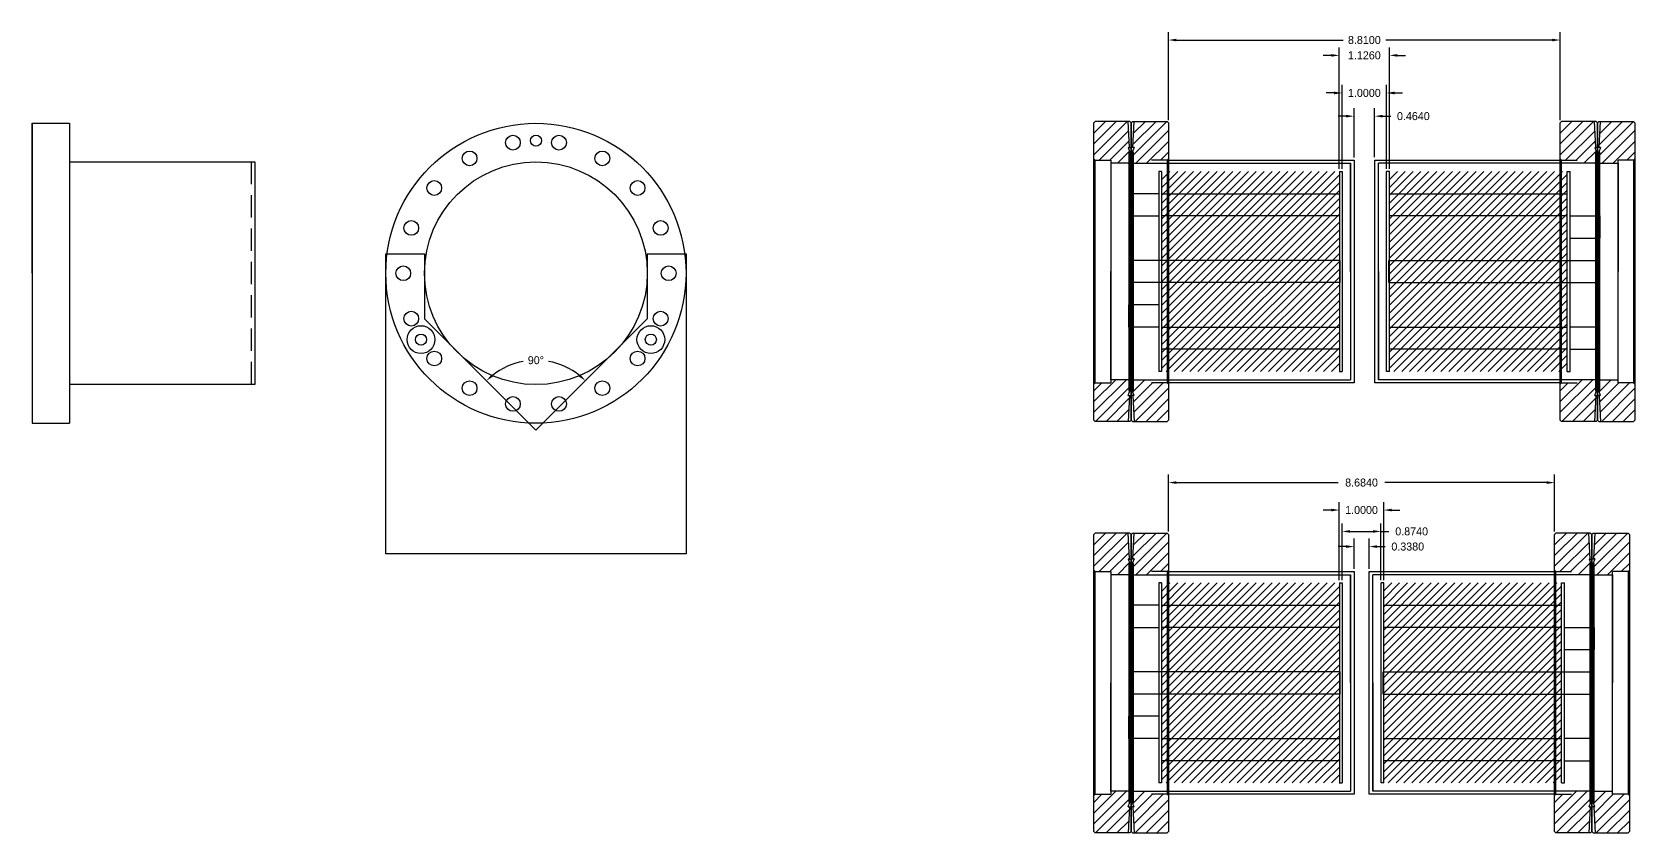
# Model space of a CAD drawing. Header units: inches. Extents: x 40 to 191, y -21 to 51.
# Drawn here: x 40.14 to 76.18, y 16.23 to 34.26 of the extents above; entities that cross this region are included whole.
import ezdxf

# ---------------------------------------------------------------- set-up
doc = ezdxf.new("R2010")
doc.units = ezdxf.units.IN
doc.header["$MEASUREMENT"] = 0
doc.linetypes.add('DASHED', pattern=[0.75, 0.5, -0.25])
doc.dimstyles.get("Standard").update_dxf_attribs({"dimtxt": 0.18, "dimasz": 0.18, "dimexe": 0.18, "dimexo": 0.0625, "dimgap": 0.09, "dimtad": 0, "dimtih": 1, "dimtoh": 1, "dimdec": 4, "dimzin": 0, "dimdsep": 46, "dimtxsty": 'Standard', "dimcen": 0.09, "dimadec": 0, "dimazin": 0, "dimtfac": 1, "dimtdec": 4, "dimtofl": 0, "dimtmove": 0, "dimatfit": 3, "dimfxl": 1, "dimtolj": 1, "dimtzin": 0, "dimarcsym": 0})

# ---------------------------------------------------------------- blocks, each defined once
blk = doc.blocks.new('*D1')
at = {"color": 0, "lineweight": -2, "transparency": 16777216}
for start, end in [(100.4255, 128.4482), (51.5518, 79.5745)]:
    blk.add_arc((51.467, 25.296), 1.575, start, end, dxfattribs=at)
at = {"color": 0, "transparency": 16777216}
for points in [[(50.508, 26.507), (50.468, 26.552), (50.354, 26.409)], [(52.467, 26.552), (52.427, 26.507), (52.581, 26.409)]]:
    blk.add_solid(points, dxfattribs=at)
at = {"layer": 'Defpoints', "color": 0, "transparency": 16777216}
for p in [(48.962, 27.801), (53.972, 27.801), (51.875, 26.817), (51.467, 25.296), (51.467, 25.296)]:
    blk.add_point(p, dxfattribs=at)
at = {"color": 0, "transparency": 16777216, "insert": (51.467, 26.871), "char_height": 0.18, "attachment_point": 5}
blk.add_mtext('\\A1;90°', dxfattribs=at)
blk = doc.blocks.new('*D3')
at = {"color": 0, "lineweight": -2, "transparency": 16777216}
for p, q in [((65.693, 32.277), (65.693, 34.257)), ((74.503, 32.277), (74.503, 34.257)), ((65.873, 34.077), (69.618, 34.077)), ((74.323, 34.077), (70.578, 34.077))]:
    blk.add_line(p, q, dxfattribs=at)
at = {"color": 0, "transparency": 16777216}
for points in [[(65.873, 34.107), (65.873, 34.047), (65.693, 34.077)], [(74.323, 34.107), (74.323, 34.047), (74.503, 34.077)]]:
    blk.add_solid(points, dxfattribs=at)
at = {"layer": 'Defpoints', "color": 0, "transparency": 16777216}
for p in [(74.503, 34.077), (65.693, 32.214), (74.503, 32.214)]:
    blk.add_point(p, dxfattribs=at)
at = {"color": 0, "transparency": 16777216, "insert": (70.098, 34.077), "char_height": 0.18, "attachment_point": 5}
blk.add_mtext('\\A1;8.8100', dxfattribs=at)
blk = doc.blocks.new('*D4')
at = {"color": 0, "lineweight": -2, "transparency": 16777216}
for p, q in [((65.693, 23.016), (65.693, 24.298)), ((74.377, 23.016), (74.377, 24.298)), ((65.873, 24.118), (69.51, 24.118)), ((74.197, 24.118), (70.56, 24.118))]:
    blk.add_line(p, q, dxfattribs=at)
at = {"color": 0, "transparency": 16777216}
for points in [[(65.873, 24.148), (65.873, 24.088), (65.693, 24.118)], [(74.197, 24.148), (74.197, 24.088), (74.377, 24.118)]]:
    blk.add_solid(points, dxfattribs=at)
at = {"layer": 'Defpoints', "color": 0, "transparency": 16777216}
for p in [(74.377, 24.118), (65.693, 22.954), (74.377, 22.954)]:
    blk.add_point(p, dxfattribs=at)
at = {"color": 0, "transparency": 16777216, "insert": (70.035, 24.118), "char_height": 0.18, "attachment_point": 5}
blk.add_mtext('\\A1;8.6840', dxfattribs=at)
blk = doc.blocks.new('*D7')
at = {"color": 0, "lineweight": -2, "transparency": 16777216}
for p, q in [((69.866, 31.437), (69.866, 32.544)), ((70.33, 31.439), (70.33, 32.544)), ((69.686, 32.364), (69.506, 32.364)), ((70.51, 32.364), (70.69, 32.364))]:
    blk.add_line(p, q, dxfattribs=at)
at = {"color": 0, "transparency": 16777216}
for points in [[(69.686, 32.394), (69.686, 32.334), (69.866, 32.364)], [(70.51, 32.394), (70.51, 32.334), (70.33, 32.364)]]:
    blk.add_solid(points, dxfattribs=at)
at = {"layer": 'Defpoints', "color": 0, "transparency": 16777216}
for p in [(70.33, 32.364), (69.866, 31.374), (70.33, 31.377)]:
    blk.add_point(p, dxfattribs=at)
at = {"color": 0, "transparency": 16777216, "insert": (71.2, 32.364), "char_height": 0.18, "attachment_point": 5}
blk.add_mtext('\\A1;0.4640', dxfattribs=at)
blk = doc.blocks.new('*D8')
at = {"color": 0, "lineweight": -2, "transparency": 16777216}
for p, q in [((69.866, 22.177), (69.866, 22.858)), ((70.204, 22.177), (70.204, 22.858)), ((69.686, 22.678), (69.506, 22.678)), ((70.384, 22.678), (70.564, 22.678))]:
    blk.add_line(p, q, dxfattribs=at)
at = {"color": 0, "transparency": 16777216}
for points in [[(69.686, 22.708), (69.686, 22.648), (69.866, 22.678)], [(70.384, 22.708), (70.384, 22.648), (70.204, 22.678)]]:
    blk.add_solid(points, dxfattribs=at)
at = {"layer": 'Defpoints', "color": 0, "transparency": 16777216}
for p in [(70.204, 22.678), (69.866, 22.114), (70.204, 22.114)]:
    blk.add_point(p, dxfattribs=at)
at = {"color": 0, "transparency": 16777216, "insert": (71.074, 22.678), "char_height": 0.18, "attachment_point": 5}
blk.add_mtext('\\A1;0.3380', dxfattribs=at)
blk = doc.blocks.new('*D11')
at = {"color": 0, "lineweight": -2, "transparency": 16777216}
for p, q in [((69.418, 32.886), (69.238, 32.886)), ((69.598, 31.182), (69.598, 33.066)), ((70.598, 31.182), (70.598, 33.066)), ((70.778, 32.886), (70.958, 32.886))]:
    blk.add_line(p, q, dxfattribs=at)
at = {"color": 0, "transparency": 16777216}
for points in [[(69.418, 32.916), (69.418, 32.856), (69.598, 32.886)], [(70.778, 32.916), (70.778, 32.856), (70.598, 32.886)]]:
    blk.add_solid(points, dxfattribs=at)
at = {"layer": 'Defpoints', "color": 0, "transparency": 16777216}
for p in [(70.598, 32.886), (69.598, 31.119), (70.598, 31.119)]:
    blk.add_point(p, dxfattribs=at)
at = {"color": 0, "transparency": 16777216, "insert": (70.098, 32.886), "char_height": 0.18, "attachment_point": 5}
blk.add_mtext('\\A1;1.0000', dxfattribs=at)
blk = doc.blocks.new('*D12')
at = {"color": 0, "lineweight": -2, "transparency": 16777216}
for p, q in [((69.535, 31.182), (69.535, 33.912)), ((70.661, 31.182), (70.661, 33.912)), ((69.355, 33.732), (69.175, 33.732)), ((70.841, 33.732), (71.021, 33.732))]:
    blk.add_line(p, q, dxfattribs=at)
at = {"color": 0, "transparency": 16777216}
for points in [[(69.355, 33.762), (69.355, 33.702), (69.535, 33.732)], [(70.841, 33.762), (70.841, 33.702), (70.661, 33.732)]]:
    blk.add_solid(points, dxfattribs=at)
at = {"layer": 'Defpoints', "color": 0, "transparency": 16777216}
for p in [(70.661, 33.732), (69.535, 31.119), (70.661, 31.119)]:
    blk.add_point(p, dxfattribs=at)
at = {"color": 0, "transparency": 16777216, "insert": (70.098, 33.732), "char_height": 0.18, "attachment_point": 5}
blk.add_mtext('\\A1;1.1260', dxfattribs=at)
blk = doc.blocks.new('*D13')
at = {"color": 0, "lineweight": -2, "transparency": 16777216}
for p, q in [((69.598, 21.921), (69.598, 23.199)), ((70.472, 21.921), (70.472, 23.199)), ((69.778, 23.019), (70.292, 23.019)), ((70.472, 23.019), (70.652, 23.019))]:
    blk.add_line(p, q, dxfattribs=at)
at = {"color": 0, "transparency": 16777216}
for points in [[(69.778, 23.049), (69.778, 22.989), (69.598, 23.019)], [(70.292, 23.049), (70.292, 22.989), (70.472, 23.019)]]:
    blk.add_solid(points, dxfattribs=at)
at = {"layer": 'Defpoints', "color": 0, "transparency": 16777216}
for p in [(70.472, 23.019), (69.598, 21.859), (70.472, 21.859)]:
    blk.add_point(p, dxfattribs=at)
at = {"color": 0, "transparency": 16777216, "insert": (71.162, 23.019), "char_height": 0.18, "attachment_point": 5}
blk.add_mtext('\\A1;0.8740', dxfattribs=at)
blk = doc.blocks.new('*D14')
at = {"color": 0, "lineweight": -2, "transparency": 16777216}
for p, q in [((69.355, 23.5), (69.175, 23.5)), ((69.535, 21.921), (69.535, 23.68)), ((70.535, 21.921), (70.535, 23.68)), ((70.715, 23.5), (70.895, 23.5))]:
    blk.add_line(p, q, dxfattribs=at)
at = {"color": 0, "transparency": 16777216}
for points in [[(69.355, 23.53), (69.355, 23.47), (69.535, 23.5)], [(70.715, 23.53), (70.715, 23.47), (70.535, 23.5)]]:
    blk.add_solid(points, dxfattribs=at)
at = {"layer": 'Defpoints', "color": 0, "transparency": 16777216}
for p in [(70.535, 23.5), (69.535, 21.859), (70.535, 21.859)]:
    blk.add_point(p, dxfattribs=at)
at = {"color": 0, "transparency": 16777216, "insert": (70.035, 23.5), "char_height": 0.18, "attachment_point": 5}
blk.add_mtext('\\A1;1.0000', dxfattribs=at)

msp = doc.modelspace()

# ---------------------------------------------------------------- hatches: boundary and pattern name
h = msp.add_hatch()
h.set_pattern_fill('ANSI31', color=1)
h.set_pattern_definition([(45, (90.66386, 55.17518), (-0.08838835, 0.08838835), [])])
h.paths.add_polyline_path([(69.5355, 31.11901), (65.5355, 31.11901), (65.5355, 30.61901), (69.5355, 30.61901)])
h.paths.add_polyline_path([(69.5355, 30.61901), (65.5355, 30.61901), (65.5355, 30.11901), (69.5355, 30.11901)])
h.paths.add_polyline_path([(69.5355, 30.11901), (65.5355, 30.11901), (65.5355, 27.61901), (69.5355, 27.61901)])
h.paths.add_polyline_path([(69.5355, 27.61901), (65.5355, 27.61901), (65.5355, 27.11901), (69.5355, 27.11901)])
h.paths.add_polyline_path([(69.5355, 27.11901), (65.5355, 27.11901), (65.5355, 26.61901), (69.5355, 26.61901)])
h = msp.add_hatch()
h.set_pattern_fill('ANSI31', color=1, angle=180)
h.set_pattern_definition([(225, (49.53313, 2.56284), (0.08838835, -0.08838835), [])])
h.paths.add_polyline_path([(70.6615, 26.61901), (74.6615, 26.61901), (74.6615, 27.11901), (70.6615, 27.11901)])
h.paths.add_polyline_path([(70.6615, 27.11901), (74.6615, 27.11901), (74.6615, 27.61901), (70.6615, 27.61901)])
h.paths.add_polyline_path([(70.6615, 27.61901), (74.6615, 27.61901), (74.6615, 30.11901), (70.6615, 30.11901)])
h.paths.add_polyline_path([(70.6615, 30.11901), (74.6615, 30.11901), (74.6615, 30.61901), (70.6615, 30.61901)])
h.paths.add_polyline_path([(70.6615, 30.61901), (74.6615, 30.61901), (74.6615, 31.11901), (70.6615, 31.11901)])
h = msp.add_hatch()
h.set_pattern_fill('ANSI31', color=1)
h.set_pattern_definition([(45, (90.66386, 45.91481), (-0.08838835, 0.08838835), [])])
h.paths.add_polyline_path([(69.5355, 21.85864), (65.5355, 21.85864), (65.5355, 21.35864), (69.5355, 21.35864)])
h.paths.add_polyline_path([(69.5355, 21.35864), (65.5355, 21.35864), (65.5355, 20.85864), (69.5355, 20.85864)])
h.paths.add_polyline_path([(69.5355, 20.85864), (65.5355, 20.85864), (65.5355, 18.35864), (69.5355, 18.35864)])
h.paths.add_polyline_path([(69.5355, 18.35864), (65.5355, 18.35864), (65.5355, 17.85864), (69.5355, 17.85864)])
h.paths.add_polyline_path([(69.5355, 17.85864), (65.5355, 17.85864), (65.5355, 17.35864), (69.5355, 17.35864)])
h = msp.add_hatch()
h.set_pattern_fill('ANSI31', color=1, angle=180)
h.set_pattern_definition([(225, (49.40713, -6.69754), (0.08838835, -0.08838835), [])])
h.paths.add_polyline_path([(70.5355, 17.35864), (74.5355, 17.35864), (74.5355, 17.85864), (70.5355, 17.85864)])
h.paths.add_polyline_path([(70.5355, 17.85864), (74.5355, 17.85864), (74.5355, 18.35864), (70.5355, 18.35864)])
h.paths.add_polyline_path([(70.5355, 18.35864), (74.5355, 18.35864), (74.5355, 20.85864), (70.5355, 20.85864)])
h.paths.add_polyline_path([(70.5355, 20.85864), (74.5355, 20.85864), (74.5355, 21.35864), (70.5355, 21.35864)])
h.paths.add_polyline_path([(70.5355, 21.35864), (74.5355, 21.35864), (74.5355, 21.85864), (70.5355, 21.85864)])

# ---------------------------------------------------------------- linework, layer by layer
for p, q in [((40.13557, 28.82831), (40.13557, 32.20331)), ((40.13557, 32.20331), (40.13557, 25.45331)), ((40.13557, 32.20331), (40.97557, 32.20331)), ((40.97557, 32.20331), (40.97557, 25.45331)), ((64.8535, 32.21386), (64.8535, 28.86901)), ((65.6635, 31.37402), (69.7835, 31.37402)), ((69.7835, 31.37402), (69.8665, 31.37441)), ((69.8665, 31.37441), (69.8665, 26.36402)), ((70.3305, 26.36361), (70.3305, 31.374)), ((70.3305, 31.374), (70.4135, 31.374)), ((70.4135, 31.374), (74.5335, 31.374)), ((40.97557, 31.33331), (45.14857, 31.33331)), ((45.06557, 31.33331), (45.14857, 31.33331)), ((45.14857, 31.33331), (45.14857, 26.32331)), ((64.0135, 31.11901), (64.0135, 28.86901)), ((65.3135, 31.30402), (69.7835, 31.30402)), ((69.7835, 28.86902), (69.7835, 31.30402)), ((69.7835, 31.30402), (69.7835, 28.86902)), ((70.4135, 28.869), (70.4135, 31.304)), ((74.8835, 31.304), (70.4135, 31.304)), ((75.8035, 31.30401), (75.8035, 28.86901)), ((64.8535, 28.86901), (64.8535, 30.45241)), ((75.3435, 28.86901), (75.3435, 30.45241)), ((48.09245, 29.26331), (48.96245, 29.26331)), ((48.09245, 22.51331), (48.09245, 29.26331)), ((48.96245, 29.26331), (48.96245, 27.80078)), ((53.97244, 29.26331), (53.97244, 27.80078)), ((53.97244, 29.26331), (54.84245, 29.26331)), ((54.84245, 29.26331), (54.84245, 22.51331)), ((64.3935, 26.43401), (64.3935, 28.86901)), ((69.5485, 29.11901), (64.8535, 29.11901)), ((64.8535, 28.86901), (64.8535, 27.28561)), ((69.5485, 29.11901), (69.5485, 28.86901)), ((69.5485, 28.86901), (69.5485, 28.61901)), ((69.7835, 28.86902), (69.7835, 26.43402)), ((70.4135, 28.869), (70.4135, 26.434)), ((70.4135, 26.434), (70.4135, 28.869)), ((70.6485, 28.86901), (70.6485, 29.11901)), ((70.6485, 29.11901), (75.3435, 29.11901)), ((70.6485, 28.61901), (70.6485, 28.86901)), ((75.3435, 25.52416), (75.3435, 28.86901)), ((75.3435, 28.86901), (75.3435, 27.28561)), ((76.1835, 26.61901), (76.1835, 28.86901)), ((69.5485, 28.61901), (64.8535, 28.61901)), ((70.6485, 28.61901), (75.3435, 28.61901)), ((51.46745, 25.29579), (48.96245, 27.80078)), ((51.46745, 25.29579), (53.97244, 27.80078)), ((53.38639, 27.21813), (53.38639, 27.21813)), ((45.14857, 26.32331), (40.97557, 26.32331)), ((45.14857, 26.32331), (45.06557, 26.32331)), ((65.3135, 26.43402), (69.7835, 26.43402)), ((69.7835, 26.36402), (65.6635, 26.36402)), ((69.8665, 26.36402), (69.7835, 26.36402)), ((70.4135, 26.364), (70.3305, 26.36361)), ((74.8835, 26.434), (70.4135, 26.434)), ((74.5335, 26.364), (70.4135, 26.364)), ((40.13557, 25.45331), (40.97557, 25.45331)), ((64.8535, 22.95349), (64.8535, 19.60864)), ((54.84245, 22.51331), (48.09245, 22.51331)), ((65.3135, 22.04364), (69.7835, 22.04364)), ((65.6635, 22.11364), (69.7835, 22.11364)), ((69.7835, 22.11364), (69.8665, 22.11404)), ((69.7835, 19.60865), (69.7835, 22.04364)), ((69.7835, 22.04364), (69.7835, 19.60864)), ((69.8665, 22.11404), (69.8665, 17.10365)), ((70.2045, 17.10324), (70.2045, 22.11362)), ((70.2045, 22.11362), (70.2875, 22.11362)), ((70.2875, 22.11362), (74.4075, 22.11363)), ((70.2875, 19.60862), (70.2875, 22.04363)), ((74.7575, 22.04363), (70.2875, 22.04363)), ((75.6775, 22.04364), (75.6775, 19.60864)), ((64.0135, 21.85864), (64.0135, 19.60864)), ((64.8535, 19.60864), (64.8535, 21.19204)), ((75.2175, 19.60863), (75.2175, 21.19203)), ((69.5485, 19.85864), (64.8535, 19.85864)), ((69.5485, 19.85864), (69.5485, 19.60864)), ((70.5225, 19.60863), (70.5225, 19.85863)), ((70.5225, 19.85863), (75.2175, 19.85863)), ((64.3935, 17.17364), (64.3935, 19.60864)), ((64.8535, 19.60864), (64.8535, 18.02524)), ((69.5485, 19.60864), (69.5485, 19.35864)), ((69.7835, 19.60865), (69.7835, 17.17364)), ((70.2875, 17.17363), (70.2875, 19.60863)), ((70.2875, 19.60862), (70.2875, 17.17363)), ((70.5225, 19.35863), (70.5225, 19.60863)), ((75.2175, 16.26378), (75.2175, 19.60863)), ((75.2175, 19.60863), (75.2175, 18.02523)), ((76.0575, 17.35864), (76.0575, 19.60864)), ((69.5485, 19.35864), (64.8535, 19.35864)), ((70.5225, 19.35863), (75.2175, 19.35863)), ((65.3135, 17.17364), (69.7835, 17.17364)), ((69.7835, 17.10365), (65.6635, 17.10364)), ((69.8665, 17.10365), (69.7835, 17.10365)), ((70.2875, 17.10363), (70.2045, 17.10324)), ((74.7575, 17.17363), (70.2875, 17.17363)), ((74.4075, 17.10363), (70.2875, 17.10363))]:
    msp.add_line(p, q)
at = {"color": 2, "linetype": 'Continuous'}
for p, q in [((64.76068, 32.24401), (64.0135, 31.49683)), ((64.51912, 32.24401), (64.0135, 31.73839)), ((64.27756, 32.24401), (64.0135, 31.97994)), ((64.89491, 31.72312), (65.41581, 32.24402)), ((64.9035, 31.49015), (65.65736, 32.24402)), ((64.90827, 31.97804), (65.17425, 32.24402)), ((64.92162, 32.23295), (64.93269, 32.24402)), ((75.25068, 32.244), (74.5035, 31.49682)), ((75.00912, 32.244), (74.5035, 31.73838)), ((74.76756, 32.244), (74.5035, 31.97994)), ((75.38491, 31.72311), (75.90581, 32.24401)), ((75.3935, 31.49015), (76.14736, 32.24401)), ((75.39827, 31.97803), (75.66425, 32.24401)), ((75.41162, 32.23295), (75.42269, 32.24401)), ((64.79562, 32.03739), (64.13224, 31.37401)), ((64.80765, 31.80786), (64.3738, 31.37401)), ((64.95892, 31.30402), (65.6935, 32.0386)), ((65.20048, 31.30402), (65.6935, 31.79704)), ((75.28562, 32.03738), (74.62224, 31.374)), ((75.29765, 31.80785), (74.8638, 31.374)), ((75.44892, 31.30401), (76.1835, 32.03859)), ((75.69048, 31.30401), (76.1835, 31.79703)), ((64.81892, 31.57758), (64.54536, 31.30401)), ((65.51204, 31.37402), (65.6935, 31.55548)), ((75.30892, 31.57757), (75.03536, 31.304)), ((76.00204, 31.37401), (76.1835, 31.55547)), ((64.8035, 31.3206), (64.78691, 31.30401)), ((75.2935, 31.32059), (75.27691, 31.304)), ((64.74807, 26.43401), (64.0135, 25.69943)), ((64.50652, 26.43401), (64.0135, 25.94099)), ((64.19496, 26.36401), (64.0135, 26.18255)), ((64.88808, 26.16045), (65.16164, 26.43402)), ((64.89935, 25.93017), (65.3332, 26.36402)), ((64.9035, 26.41743), (64.92008, 26.43402)), ((64.91138, 25.70064), (65.57476, 26.36402)), ((75.23807, 26.434), (74.5035, 25.69943)), ((74.99652, 26.434), (74.5035, 25.94098)), ((74.68496, 26.364), (74.5035, 26.18254)), ((75.37808, 26.16044), (75.65164, 26.43401)), ((75.38935, 25.93016), (75.8232, 26.36401)), ((75.3935, 26.41743), (75.41008, 26.43401)), ((75.40138, 25.70063), (76.06476, 26.36401)), ((64.8035, 26.24788), (64.04963, 25.49401)), ((64.81209, 26.01491), (64.29119, 25.49401)), ((64.94632, 25.49402), (65.6935, 26.2412)), ((65.18787, 25.49402), (65.6935, 25.99964)), ((75.2935, 26.24787), (74.53963, 25.494)), ((75.30209, 26.0149), (74.78119, 25.494)), ((75.43632, 25.49401), (76.1835, 26.24119)), ((75.67787, 25.49401), (76.1835, 25.99964)), ((64.79873, 25.75999), (64.53275, 25.49401)), ((65.42943, 25.49402), (65.6935, 25.75809)), ((75.28873, 25.75998), (75.02275, 25.494)), ((75.91943, 25.49401), (76.1835, 25.75808)), ((64.78537, 25.50507), (64.77431, 25.49401)), ((75.27537, 25.50507), (75.26431, 25.494)), ((64.76068, 22.98364), (64.0135, 22.23645)), ((64.51912, 22.98364), (64.0135, 22.47801)), ((64.27756, 22.98364), (64.0135, 22.71957)), ((64.79562, 22.77702), (64.13224, 22.11364)), ((64.89491, 22.46274), (65.41581, 22.98364)), ((64.9035, 22.22978), (65.65736, 22.98364)), ((64.90827, 22.71766), (65.17425, 22.98364)), ((64.92162, 22.97258), (64.93269, 22.98364)), ((64.95892, 22.04364), (65.6935, 22.77822)), ((75.12468, 22.98363), (74.3775, 22.23645)), ((74.88312, 22.98363), (74.3775, 22.478)), ((74.64156, 22.98363), (74.3775, 22.71956)), ((75.15962, 22.77701), (74.49624, 22.11363)), ((75.25891, 22.46274), (75.77981, 22.98364)), ((75.2675, 22.22977), (76.02136, 22.98364)), ((75.27227, 22.71765), (75.53825, 22.98364)), ((75.28562, 22.97257), (75.29669, 22.98364)), ((75.32292, 22.04364), (76.0575, 22.77821)), ((64.80765, 22.54749), (64.3738, 22.11364)), ((65.20048, 22.04364), (65.6935, 22.53666)), ((75.17165, 22.54748), (74.7378, 22.11363)), ((75.56448, 22.04364), (76.0575, 22.53665)), ((64.81892, 22.3172), (64.54536, 22.04364)), ((64.8035, 22.06022), (64.78691, 22.04364)), ((65.51204, 22.11364), (65.6935, 22.2951)), ((75.18292, 22.31719), (74.90936, 22.04363)), ((75.1675, 22.06021), (75.15091, 22.04363)), ((75.87604, 22.11364), (76.0575, 22.2951)), ((64.74807, 17.17364), (64.0135, 16.43906)), ((64.50652, 17.17364), (64.0135, 16.68062)), ((64.19496, 17.10364), (64.0135, 16.92218)), ((64.8035, 16.9875), (64.04963, 16.23364)), ((64.88808, 16.90008), (65.16164, 17.17364)), ((64.89935, 16.66979), (65.3332, 17.10364)), ((64.9035, 17.15706), (64.92008, 17.17364)), ((64.91138, 16.44026), (65.57476, 17.10364)), ((64.94632, 16.23364), (65.6935, 16.98083)), ((75.11207, 17.17363), (74.3775, 16.43905)), ((74.87052, 17.17363), (74.3775, 16.68061)), ((74.55896, 17.10363), (74.3775, 16.92217)), ((75.1675, 16.98749), (74.41363, 16.23363)), ((75.25208, 16.90007), (75.52564, 17.17364)), ((75.26335, 16.66978), (75.6972, 17.10364)), ((75.2675, 17.15705), (75.28408, 17.17364)), ((75.27538, 16.44026), (75.93876, 17.10364)), ((75.31032, 16.23364), (76.0575, 16.98082)), ((64.81209, 16.75454), (64.29119, 16.23364)), ((65.18787, 16.23364), (65.6935, 16.73927)), ((75.17609, 16.75453), (74.65519, 16.23363)), ((75.55187, 16.23364), (76.0575, 16.73926)), ((64.79873, 16.49962), (64.53275, 16.23364)), ((64.78537, 16.2447), (64.77431, 16.23364)), ((65.42943, 16.23364), (65.6935, 16.49771)), ((75.16273, 16.49961), (74.89675, 16.23363)), ((75.14937, 16.24469), (75.13831, 16.23363)), ((75.79343, 16.23364), (76.0575, 16.4977))]:
    msp.add_line(p, q, dxfattribs=at)
at = {"color": 7, "linetype": 'Continuous'}
for p, q in [((64.0435, 32.24401), (64.0135, 32.21401)), ((64.0135, 25.52401), (64.0135, 32.21401)), ((64.78479, 32.24401), (64.0435, 32.24401)), ((64.81545, 31.65901), (64.78479, 32.24401)), ((64.8235, 32.24387), (64.7848, 32.24387)), ((64.8235, 32.24387), (64.8535, 32.21386)), ((64.8535, 32.21387), (64.8835, 32.24387)), ((64.8535, 32.21387), (64.8535, 25.52416)), ((64.8535, 25.52416), (64.8535, 32.21386)), ((64.8835, 32.24387), (64.9222, 32.24387)), ((64.89155, 31.65902), (64.9222, 32.24402)), ((64.9222, 32.24402), (65.6635, 32.24402)), ((65.6635, 32.24402), (65.6935, 32.21402)), ((65.6935, 32.21402), (65.6935, 25.52402)), ((74.5335, 32.244), (74.5035, 32.214)), ((74.5035, 25.524), (74.5035, 32.214)), ((75.27479, 32.244), (74.5335, 32.244)), ((75.30545, 31.659), (75.27479, 32.244)), ((75.3135, 32.24386), (75.2748, 32.24386)), ((75.3135, 32.24386), (75.3435, 32.21386)), ((75.3435, 32.21386), (75.3735, 32.24387)), ((75.3435, 25.52415), (75.3435, 32.21386)), ((75.3435, 32.21386), (75.3435, 25.52416)), ((75.3735, 32.24387), (75.4122, 32.24387)), ((75.38155, 31.65901), (75.4122, 32.24401)), ((75.4122, 32.24401), (76.1535, 32.24401)), ((76.1535, 32.24401), (76.1835, 32.21401)), ((76.1835, 32.21401), (76.1835, 25.52401)), ((64.0135, 31.40401), (64.0435, 31.37401)), ((64.0435, 31.37401), (64.3935, 31.37401)), ((64.0435, 26.36401), (64.0435, 31.37401)), ((64.3935, 31.37401), (64.3935, 26.36401)), ((64.78928, 31.65901), (64.81545, 31.65901)), ((64.78928, 31.65901), (64.8275, 31.55401)), ((64.8035, 31.55401), (64.8275, 31.55401)), ((64.8035, 31.55401), (64.8035, 26.18401)), ((64.81546, 31.65884), (64.8535, 31.65884)), ((64.8275, 31.55401), (64.8275, 26.18401)), ((64.89154, 31.65884), (64.8535, 31.65884)), ((64.91771, 31.65902), (64.8795, 31.55402)), ((64.8795, 26.18402), (64.8795, 31.55402)), ((64.9035, 31.55402), (64.8795, 31.55402)), ((64.91771, 31.65902), (64.89155, 31.65902)), ((64.9035, 26.18402), (64.9035, 31.55402)), ((65.6635, 31.37402), (65.3135, 31.37402)), ((65.6935, 31.40402), (65.6635, 31.37402)), ((65.6635, 31.37402), (65.6635, 26.36402)), ((74.5035, 31.404), (74.5335, 31.374)), ((74.5335, 31.374), (74.8835, 31.374)), ((74.5335, 26.364), (74.5335, 31.374)), ((75.27928, 31.659), (75.30545, 31.659)), ((75.27928, 31.659), (75.3175, 31.554)), ((75.2935, 31.554), (75.3175, 31.554)), ((75.2935, 31.554), (75.2935, 26.184)), ((75.30546, 31.65883), (75.3435, 31.65883)), ((75.3175, 31.554), (75.3175, 26.184)), ((75.38154, 31.65884), (75.3435, 31.65884)), ((75.40771, 31.65901), (75.3695, 31.55401)), ((75.3695, 26.18401), (75.3695, 31.55401)), ((75.3935, 31.55401), (75.3695, 31.55401)), ((75.40771, 31.65901), (75.38155, 31.65901)), ((75.3935, 26.18401), (75.3935, 31.55401)), ((75.8035, 26.36401), (75.8035, 31.37401)), ((76.1535, 31.37401), (75.8035, 31.37401)), ((76.1835, 31.40401), (76.1535, 31.37401)), ((76.1535, 31.37401), (76.1535, 26.36401)), ((64.8035, 31.30401), (64.3935, 31.30401)), ((64.9035, 31.30402), (65.3135, 31.30402)), ((75.2935, 31.304), (74.8835, 31.304)), ((75.3935, 31.30401), (75.8035, 31.30401)), ((64.0135, 26.33401), (64.0435, 26.36401)), ((64.0435, 26.36401), (64.3935, 26.36401)), ((64.8035, 26.43401), (64.3935, 26.43401)), ((64.9035, 26.43402), (65.3135, 26.43402)), ((65.6635, 26.36402), (65.3135, 26.36402)), ((65.6935, 26.33402), (65.6635, 26.36402)), ((74.5035, 26.334), (74.5335, 26.364)), ((74.5335, 26.364), (74.8835, 26.364)), ((75.2935, 26.434), (74.8835, 26.434)), ((75.3935, 26.43401), (75.8035, 26.43401)), ((76.1535, 26.36401), (75.8035, 26.36401)), ((76.1835, 26.33401), (76.1535, 26.36401)), ((64.81545, 26.07901), (64.78479, 25.49401)), ((64.78928, 26.07901), (64.8275, 26.18401)), ((64.78928, 26.07901), (64.81545, 26.07901)), ((64.8035, 26.18401), (64.8275, 26.18401)), ((64.81546, 26.07919), (64.8535, 26.07919)), ((64.89154, 26.07919), (64.8535, 26.07919)), ((64.9035, 26.18402), (64.8795, 26.18402)), ((64.91771, 26.07902), (64.8795, 26.18402)), ((64.91771, 26.07902), (64.89155, 26.07902)), ((64.89155, 26.07902), (64.9222, 25.49402)), ((75.30545, 26.079), (75.27479, 25.494)), ((75.27928, 26.079), (75.3175, 26.184)), ((75.27928, 26.079), (75.30545, 26.079)), ((75.2935, 26.184), (75.3175, 26.184)), ((75.30546, 26.07918), (75.3435, 26.07918)), ((75.38154, 26.07919), (75.3435, 26.07919)), ((75.3935, 26.18401), (75.3695, 26.18401)), ((75.40771, 26.07901), (75.3695, 26.18401)), ((75.40771, 26.07901), (75.38155, 26.07901)), ((75.38155, 26.07901), (75.4122, 25.49401)), ((64.0435, 25.49401), (64.0135, 25.52401)), ((64.78479, 25.49401), (64.0435, 25.49401)), ((64.8235, 25.49415), (64.7848, 25.49415)), ((64.8535, 25.52416), (64.8235, 25.49415)), ((64.8835, 25.49416), (64.8535, 25.52416)), ((64.8835, 25.49416), (64.9222, 25.49416)), ((64.9222, 25.49402), (65.6635, 25.49402)), ((65.6635, 25.49402), (65.6935, 25.52402)), ((74.5335, 25.494), (74.5035, 25.524)), ((75.27479, 25.494), (74.5335, 25.494)), ((75.3135, 25.49415), (75.2748, 25.49415)), ((75.3435, 25.52415), (75.3135, 25.49415)), ((75.3735, 25.49415), (75.3435, 25.52416)), ((75.3735, 25.49415), (75.4122, 25.49415)), ((75.4122, 25.49401), (76.1535, 25.49401)), ((76.1535, 25.49401), (76.1835, 25.52401)), ((64.0435, 22.98364), (64.0135, 22.95364)), ((64.0135, 16.26364), (64.0135, 22.95364)), ((64.78479, 22.98364), (64.0435, 22.98364)), ((64.81545, 22.39864), (64.78479, 22.98364)), ((64.8235, 22.98349), (64.7848, 22.98349)), ((64.8235, 22.98349), (64.8535, 22.95349)), ((64.8535, 22.9535), (64.8835, 22.9835)), ((64.8535, 22.9535), (64.8535, 16.26379)), ((64.8535, 16.26378), (64.8535, 22.95349)), ((64.8835, 22.9835), (64.9222, 22.9835)), ((64.89155, 22.39864), (64.9222, 22.98364)), ((64.9222, 22.98364), (65.6635, 22.98364)), ((65.6635, 22.98364), (65.6935, 22.95364)), ((65.6935, 22.95364), (65.6935, 16.26364)), ((74.4075, 22.98363), (74.3775, 22.95363)), ((74.3775, 16.26363), (74.3775, 22.95363)), ((75.14879, 22.98363), (74.4075, 22.98363)), ((75.17945, 22.39863), (75.14879, 22.98363)), ((75.1875, 22.98348), (75.1488, 22.98348)), ((75.1875, 22.98348), (75.2175, 22.95348)), ((75.2175, 22.95349), (75.2475, 22.98349)), ((75.2175, 22.95349), (75.2175, 16.26378)), ((75.2175, 16.26377), (75.2175, 22.95348)), ((75.2475, 22.98349), (75.2862, 22.98349)), ((75.25555, 22.39864), (75.2862, 22.98364)), ((75.2862, 22.98364), (76.0275, 22.98364)), ((76.0275, 22.98364), (76.0575, 22.95364)), ((76.0575, 22.95364), (76.0575, 16.26364)), ((64.78928, 22.39864), (64.81545, 22.39864)), ((64.78928, 22.39864), (64.8275, 22.29364)), ((64.81546, 22.39846), (64.8535, 22.39846)), ((64.89154, 22.39847), (64.8535, 22.39847)), ((64.91771, 22.39864), (64.8795, 22.29364)), ((64.91771, 22.39864), (64.89155, 22.39864)), ((75.15328, 22.39863), (75.17945, 22.39863)), ((75.15328, 22.39863), (75.1915, 22.29363)), ((75.17946, 22.39845), (75.2175, 22.39845)), ((75.25554, 22.39846), (75.2175, 22.39846)), ((75.28171, 22.39864), (75.2435, 22.29364)), ((75.28171, 22.39864), (75.25555, 22.39864)), ((64.0135, 22.14364), (64.0435, 22.11364)), ((64.0435, 22.11364), (64.3935, 22.11364)), ((64.0435, 17.10364), (64.0435, 22.11364)), ((64.3935, 22.11364), (64.3935, 17.10364)), ((64.8035, 22.04364), (64.3935, 22.04364)), ((64.8035, 22.29364), (64.8275, 22.29364)), ((64.8035, 22.29364), (64.8035, 16.92364)), ((64.8275, 22.29364), (64.8275, 16.92364)), ((64.8795, 16.92364), (64.8795, 22.29364)), ((64.9035, 22.29364), (64.8795, 22.29364)), ((64.9035, 16.92364), (64.9035, 22.29364)), ((64.9035, 22.04364), (65.3135, 22.04364)), ((65.6635, 22.11364), (65.3135, 22.11364)), ((65.6935, 22.14364), (65.6635, 22.11364)), ((65.6635, 22.11364), (65.6635, 17.10364)), ((74.3775, 22.14363), (74.4075, 22.11363)), ((74.4075, 22.11363), (74.7575, 22.11363)), ((74.4075, 17.10363), (74.4075, 22.11363)), ((75.1675, 22.04363), (74.7575, 22.04363)), ((75.1675, 22.29363), (75.1915, 22.29363)), ((75.1675, 22.29363), (75.1675, 16.92363)), ((75.1915, 22.29363), (75.1915, 16.92363)), ((75.2435, 16.92364), (75.2435, 22.29364)), ((75.2675, 22.29364), (75.2435, 22.29364)), ((75.2675, 16.92364), (75.2675, 22.29364)), ((75.2675, 22.04364), (75.6775, 22.04364)), ((75.6775, 17.10364), (75.6775, 22.11364)), ((76.0275, 22.11364), (75.6775, 22.11364)), ((76.0575, 22.14364), (76.0275, 22.11364)), ((76.0275, 22.11364), (76.0275, 17.10364)), ((64.0135, 17.07364), (64.0435, 17.10364)), ((64.0435, 17.10364), (64.3935, 17.10364)), ((64.8035, 17.17364), (64.3935, 17.17364)), ((64.9035, 17.17364), (65.3135, 17.17364)), ((65.6635, 17.10364), (65.3135, 17.10364)), ((65.6935, 17.07364), (65.6635, 17.10364)), ((74.3775, 17.07363), (74.4075, 17.10363)), ((74.4075, 17.10363), (74.7575, 17.10363)), ((75.1675, 17.17363), (74.7575, 17.17363)), ((75.2675, 17.17364), (75.6775, 17.17364)), ((76.0275, 17.10364), (75.6775, 17.10364)), ((76.0575, 17.07364), (76.0275, 17.10364)), ((64.81545, 16.81864), (64.78479, 16.23364)), ((64.78928, 16.81864), (64.8275, 16.92364)), ((64.78928, 16.81864), (64.81545, 16.81864)), ((64.8035, 16.92364), (64.8275, 16.92364)), ((64.81546, 16.81881), (64.8535, 16.81881)), ((64.89154, 16.81882), (64.8535, 16.81882)), ((64.9035, 16.92364), (64.8795, 16.92364)), ((64.91771, 16.81864), (64.8795, 16.92364)), ((64.91771, 16.81864), (64.89155, 16.81864)), ((64.89155, 16.81864), (64.9222, 16.23364)), ((75.17945, 16.81863), (75.14879, 16.23363)), ((75.15328, 16.81863), (75.1915, 16.92363)), ((75.15328, 16.81863), (75.17945, 16.81863)), ((75.1675, 16.92363), (75.1915, 16.92363)), ((75.17946, 16.8188), (75.2175, 16.8188)), ((75.25554, 16.81881), (75.2175, 16.81881)), ((75.2675, 16.92364), (75.2435, 16.92364)), ((75.28171, 16.81864), (75.2435, 16.92364)), ((75.28171, 16.81864), (75.25555, 16.81864)), ((75.25555, 16.81864), (75.2862, 16.23364)), ((64.0435, 16.23364), (64.0135, 16.26364)), ((64.78479, 16.23364), (64.0435, 16.23364)), ((64.8235, 16.23378), (64.7848, 16.23378)), ((64.8535, 16.26378), (64.8235, 16.23378)), ((64.8835, 16.23379), (64.8535, 16.26379)), ((64.8835, 16.23379), (64.9222, 16.23379)), ((64.9222, 16.23364), (65.6635, 16.23364)), ((65.6635, 16.23364), (65.6935, 16.26364)), ((74.4075, 16.23363), (74.3775, 16.26363)), ((75.14879, 16.23363), (74.4075, 16.23363)), ((75.1875, 16.23377), (75.1488, 16.23377)), ((75.2175, 16.26377), (75.1875, 16.23377)), ((75.2475, 16.23378), (75.2175, 16.26378)), ((75.2475, 16.23378), (75.2862, 16.23378)), ((75.2862, 16.23364), (76.0275, 16.23364)), ((76.0275, 16.23364), (76.0575, 16.26364))]:
    msp.add_line(p, q, dxfattribs=at)
at = {"linetype": 'DASHED'}
msp.add_line((45.06557, 31.33331), (45.06557, 26.32331), dxfattribs=at)
at = {"color": 3}
for p, q in [((65.5355, 31.11901), (65.4725, 31.11901)), ((65.4725, 31.11901), (65.4725, 26.61901)), ((65.5355, 31.11901), (65.5355, 26.61901)), ((69.5355, 31.11901), (69.5985, 31.11901)), ((69.5355, 31.11901), (69.5355, 26.61901)), ((69.5985, 31.11901), (69.5985, 26.61901)), ((70.5985, 26.61901), (70.5985, 31.11901)), ((70.6615, 31.11901), (70.5985, 31.11901)), ((70.6615, 26.61901), (70.6615, 31.11901)), ((74.6615, 26.61901), (74.6615, 31.11901)), ((74.6615, 31.11901), (74.7245, 31.11901)), ((74.7245, 26.61901), (74.7245, 31.11901)), ((65.5355, 26.61901), (65.4725, 26.61901)), ((69.5355, 26.61901), (69.5985, 26.61901)), ((70.6615, 26.61901), (70.5985, 26.61901)), ((74.6615, 26.61901), (74.7245, 26.61901)), ((65.5355, 21.85864), (65.4725, 21.85864)), ((65.4725, 21.85864), (65.4725, 17.35864)), ((65.5355, 21.85864), (65.5355, 17.35864)), ((69.5355, 21.85864), (69.5985, 21.85864)), ((69.5355, 21.85864), (69.5355, 17.35864)), ((69.5985, 21.85864), (69.5985, 17.35864)), ((70.4725, 17.35864), (70.4725, 21.85864)), ((70.5355, 21.85864), (70.4725, 21.85864)), ((70.5355, 17.35864), (70.5355, 21.85864)), ((74.5355, 17.35864), (74.5355, 21.85864)), ((74.5355, 21.85864), (74.5985, 21.85864)), ((74.5985, 17.35864), (74.5985, 21.85864)), ((65.5355, 17.35864), (65.4725, 17.35864)), ((69.5355, 17.35864), (69.5985, 17.35864)), ((70.5355, 17.35864), (70.4725, 17.35864)), ((74.5355, 17.35864), (74.5985, 17.35864))]:
    msp.add_line(p, q, dxfattribs=at)
at = {"color": 2}
for p, q in [((64.8035, 30.61901), (64.8035, 30.11901)), ((65.4725, 30.61901), (64.8035, 30.61901)), ((64.8035, 30.11901), (65.4725, 30.11901)), ((74.7245, 30.11901), (75.3935, 30.11901)), ((75.3935, 30.11901), (75.3935, 29.61901)), ((74.7245, 29.61901), (75.3935, 29.61901)), ((64.8035, 27.61901), (64.8035, 28.11901)), ((65.4725, 28.11901), (64.8035, 28.11901)), ((65.4725, 27.61901), (64.8035, 27.61901)), ((75.3935, 27.61901), (74.7245, 27.61901)), ((75.3935, 27.11901), (75.3935, 27.61901)), ((74.7245, 27.11901), (75.3935, 27.11901)), ((64.8035, 21.35864), (64.8035, 20.85864)), ((65.4725, 21.35864), (64.8035, 21.35864)), ((64.8035, 20.85864), (65.4725, 20.85864)), ((74.5985, 20.85864), (75.2675, 20.85864)), ((75.2675, 20.85864), (75.2675, 20.35864)), ((74.5985, 20.35864), (75.2675, 20.35864)), ((64.8035, 18.35864), (64.8035, 18.85864)), ((65.4725, 18.85864), (64.8035, 18.85864)), ((65.4725, 18.35864), (64.8035, 18.35864)), ((75.2675, 18.35864), (74.5985, 18.35864)), ((75.2675, 17.85864), (75.2675, 18.35864)), ((74.5985, 17.85864), (75.2675, 17.85864))]:
    msp.add_line(p, q, dxfattribs=at)
at = {"color": 4}
for p, q in [((65.5355, 30.61901), (69.5355, 30.61901)), ((70.6615, 30.61901), (74.6615, 30.61901)), ((69.5355, 30.11901), (65.5355, 30.11901)), ((74.6615, 30.11901), (70.6615, 30.11901)), ((65.5355, 27.61901), (69.5355, 27.61901)), ((70.6615, 27.61901), (74.6615, 27.61901)), ((69.5355, 27.11901), (65.5355, 27.11901)), ((74.6615, 27.11901), (70.6615, 27.11901)), ((65.5355, 21.35864), (69.5355, 21.35864)), ((70.5355, 21.35864), (74.5355, 21.35864)), ((69.5355, 20.85864), (65.5355, 20.85864)), ((74.5355, 20.85864), (70.5355, 20.85864)), ((65.5355, 18.35864), (69.5355, 18.35864)), ((70.5355, 18.35864), (74.5355, 18.35864)), ((69.5355, 17.85864), (65.5355, 17.85864)), ((74.5355, 17.85864), (70.5355, 17.85864))]:
    msp.add_line(p, q, dxfattribs=at)
for centre, radius in [((51.46745, 28.82831), 3.375), ((50.94919, 31.76747), 0.166), ((51.46745, 31.81281), 0.125), ((51.9857, 31.76747), 0.166), ((49.9752, 31.41296), 0.166), ((52.9597, 31.41296), 0.166), ((51.46745, 28.82831), 2.505), ((49.18119, 30.74671), 0.166), ((53.75371, 30.74671), 0.166), ((48.66293, 29.84907), 0.166), ((54.27196, 29.84907), 0.166), ((48.48295, 28.82831), 0.166), ((54.45195, 28.82831), 0.166), ((48.66293, 27.80755), 0.166), ((54.27196, 27.80755), 0.166), ((48.88279, 27.33606), 0.3125), ((48.88279, 27.33606), 0.125), ((54.0521, 27.33606), 0.3125), ((54.0521, 27.33606), 0.125), ((49.18119, 26.90991), 0.166), ((53.75371, 26.90991), 0.166), ((49.9752, 26.24366), 0.166), ((52.9597, 26.24366), 0.166), ((50.94919, 25.88915), 0.166), ((51.9857, 25.88915), 0.166)]:
    msp.add_circle(centre, radius)

# ---------------------------------------------------------------- dimensions: what is measured, and where the dimension line sits
for base, p1, p2, picture, middle in [((74.5035, 34.07694), (65.6935, 32.21402), (74.5035, 32.214), '*D3', (70.0985, 34.07694)), ((70.6615, 33.73173), (69.5355, 31.11901), (70.6615, 31.11901), '*D12', (70.0985, 33.73173)), ((70.5985, 32.88646), (69.5985, 31.11901), (70.5985, 31.11901), '*D11', (70.0985, 32.88646)), ((70.3305, 32.36385), (69.8665, 31.37441), (70.3305, 31.3766), '*D7', (71.2005, 32.36385)), ((74.3775, 24.11829), (65.6935, 22.95364), (74.3775, 22.95363), '*D4', (70.0355, 24.11829)), ((70.5355, 23.50007), (69.5355, 21.85864), (70.5355, 21.85864), '*D14', (70.0355, 23.50007)), ((70.4725, 23.01942), (69.5985, 21.85864), (70.4725, 21.85864), '*D13', (71.1625, 23.01942)), ((70.2045, 22.6779), (69.8665, 22.11404), (70.2045, 22.11404), '*D8', (71.0745, 22.6779))]:
    dim = msp.add_linear_dim(base=base, p1=p1, p2=p2, dimstyle='Standard')
    dim.commit()
    dim.dimension.update_dxf_attribs({"geometry": picture, "text_midpoint": middle})
dim = msp.add_angular_dim_2l(base=(51.87508, 26.81708), line1=((51.46745, 25.29579), (53.97244, 27.80078)), line2=((51.46745, 25.29579), (48.96245, 27.80078)), dimstyle='Standard')
dim.commit()
dim.dimension.update_dxf_attribs({"geometry": '*D1', "text_midpoint": (51.46745, 26.87075)})

doc.saveas('drawing.dxf')
